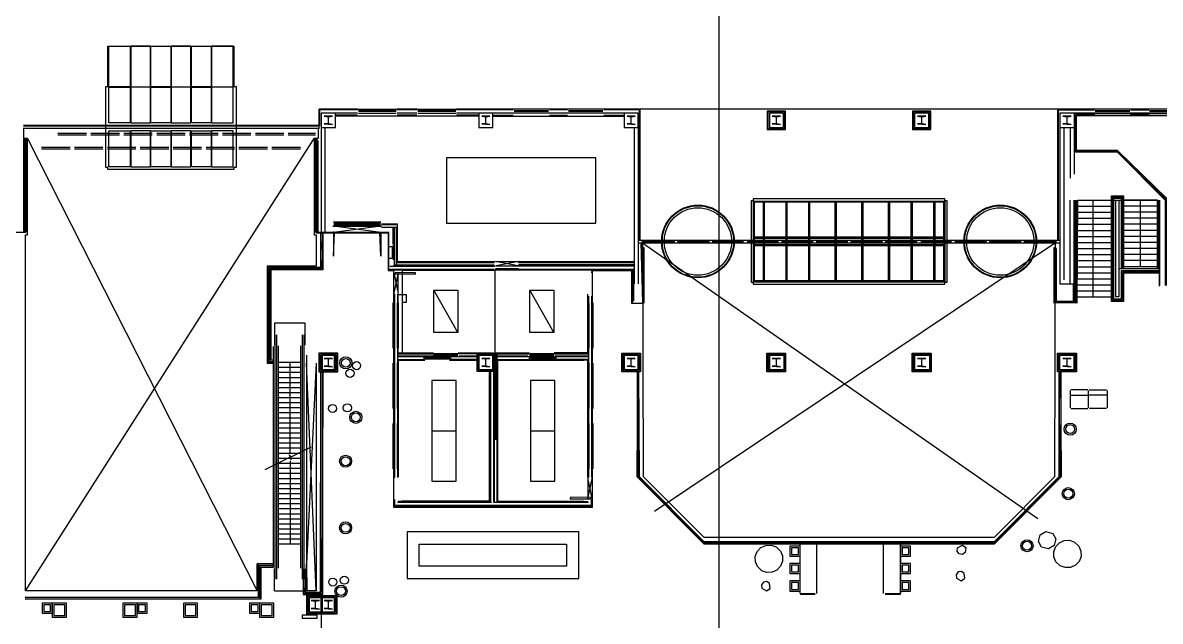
# Model space of a CAD drawing. Header units: millimetres. Extents: x -167342 to 210257, y -148500 to 0.
# Drawn here: x 82415 to 138776, y -80312 to -50665 of the extents above; entities that cross this region are included whole.
import ezdxf

# ---------------------------------------------------------------- set-up
doc = ezdxf.new("R2010")
doc.units = ezdxf.units.MM
doc.layers.add('CONTROL_SIMPLIFIED', color=7, linetype='Continuous')

msp = doc.modelspace()

# ---------------------------------------------------------------- linework, layer by layer
at = {"layer": 'CONTROL_SIMPLIFIED'}
for p, q in [((99000, -54950), (97107, -54950)), ((97107, -55925), (97107, -54950)), ((99000, -54980), (97137, -54980)), ((97137, -55775), (97137, -54980)), ((97207, -55150), (97207, -61050)), ((99000, -55150), (97207, -55150)), ((99045, -55050), (100921, -55050)), ((101949, -54950), (100966, -54950)), ((101949, -54980), (100966, -54980)), ((101949, -55150), (100966, -55150)), ((101994, -55050), (103869, -55050)), ((167456, -54950), (103914, -54950)), ((106714, -54980), (103914, -54980)), ((112907, -55150), (103914, -55150)), ((106759, -55050), (108464, -55050)), ((109406, -54980), (108509, -54980)), ((109451, -55050), (111155, -55050)), ((112977, -54980), (111200, -54980)), ((112907, -55150), (112907, -63600)), ((112977, -61440), (112977, -54980)), ((113007, -61440), (113007, -54950)), ((133707, -61440), (133707, -54950)), ((133737, -54980), (135514, -54980)), ((133737, -61440), (133737, -54980)), ((167256, -55150), (133807, -55150)), ((133807, -55150), (133807, -63600)), ((133807, -55150), (133807, -55850)), ((134507, -55150), (133807, -55150)), ((134507, -55150), (134507, -58172)), ((134507, -55150), (167256, -55150)), ((135559, -55050), (137264, -55050)), ((137309, -54980), (138206, -54980)), ((138251, -55050), (139955, -55050)), ((82457, -55774), (97072, -55774)), ((99000, -55250), (97907, -55250)), ((99000, -55300), (97907, -55300)), ((101949, -55250), (100966, -55250)), ((101949, -55300), (100966, -55300)), ((105007, -55250), (103914, -55250)), ((105007, -55300), (103914, -55300)), ((105707, -55250), (106714, -55250)), ((105707, -55300), (112207, -55300)), ((108509, -55250), (109406, -55250)), ((111200, -55250), (112207, -55250)), ((134617, -56990), (134617, -55260)), ((134617, -55260), (140897, -55260)), ((97072, -55900), (82457, -55900)), ((84159, -56135), (85573, -56135)), ((84159, -56215), (85573, -56215)), ((85791, -56135), (87203, -56135)), ((85791, -56215), (87203, -56215)), ((87421, -56135), (88833, -56135)), ((87421, -56215), (88833, -56215)), ((89051, -56135), (90463, -56135)), ((89051, -56215), (90463, -56215)), ((90681, -56135), (92093, -56135)), ((90681, -56215), (92093, -56215)), ((92311, -56135), (93723, -56135)), ((92311, -56215), (93723, -56215)), ((93941, -56135), (95353, -56135)), ((93941, -56215), (95353, -56215)), ((95571, -56135), (96926, -56135)), ((95571, -56215), (96926, -56215)), ((112707, -55850), (112707, -63600)), ((133807, -55850), (134507, -55850)), ((133807, -55850), (134507, -55850)), ((134004, -55886), (134004, -63400)), ((134307, -55850), (134307, -58372)), ((82476, -61017, 0), (82476, -56439)), ((82526, -61017, 0), (82526, -56439)), ((82557, -78805), (96857, -56405)), ((82557, -56405), (82557, -61050)), ((82597, -61020, 0), (82597, -56405)), ((82657, -56405), (94028, -78805)), ((83344, -56835), (84757, -56835)), ((83344, -56915), (84757, -56915)), ((84976, -56835), (86389, -56835)), ((84976, -56915), (86389, -56915)), ((86606, -56835), (88019, -56835)), ((86606, -56915), (88019, -56915)), ((88236, -56835), (89649, -56835)), ((88236, -56915), (89649, -56915)), ((89866, -56835), (91279, -56835)), ((89866, -56915), (91279, -56915)), ((91496, -56835), (92909, -56835)), ((91496, -56915), (92909, -56915)), ((93126, -56835), (94539, -56835)), ((93126, -56915), (94539, -56915)), ((94758, -56835), (96171, -56835)), ((94758, -56915), (96171, -56915)), ((96917, -56435), (96917, -61050)), ((96957, -56455), (96957, -61050)), ((96978, -56440), (96978, -61016)), ((97028, -56490), (97028, -61016)), ((136668, -57015), (134527, -57015)), ((136657, -56990), (134617, -56990)), ((118616, -59499), (128098, -59499)), ((134307, -63600), (134307, -59450)), ((134307, -63600), (134307, -59450)), ((134507, -63600), (134507, -59450)), ((134507, -63600), (134507, -59450)), ((134527, -59450), (134527, -64517)), ((134557, -59450), (134557, -64517)), ((134577, -59450), (134577, -64548)), ((134670, -59450), (136364, -59450)), ((135432, -59450), (135432, -64250)), ((138644, -59450), (136950, -59450)), ((137782, -59450), (137782, -62750)), ((138737, -63715), (138737, -59450)), ((138757, -63681), (138757, -59450)), ((134670, -59750), (136364, -59750)), ((134670, -60050), (136364, -60050)), ((138644, -59750), (136950, -59750)), ((138644, -60050), (136950, -60050)), ((100182, -60735), (97782, -60735)), ((97812, -60535), (100152, -60535)), ((97812, -60735), (100152, -60735)), ((97827, -60595), (100137, -60595)), ((97827, -60655), (100137, -60655)), ((100182, -60629, 0), (100975, -60629, 0)), ((100182, -60667, 0), (100919, -60667, 0)), ((100182, -60792, 0), (100919, -60792, 0)), ((100756, -60830, 0), (100756, -61628, 0)), ((100774, -60830, 0), (100774, -61628, 0)), ((100812, -60792, 0), (100812, -62701, 0)), ((100937, -62663, 0), (100937, -60782, 0)), ((100975, -62500, 0), (100975, -60629, 0)), ((134670, -60350), (136364, -60350)), ((134670, -60650), (136364, -60650)), ((138644, -60350), (136950, -60350)), ((138644, -60650), (136950, -60650)), ((82555, -61050, 0), (79798, -61050)), ((100536, -61050), (96959, -61050)), ((100536, -61050), (100536, -62921)), ((100557, -62900, 0), (100557, -61029, 0)), ((134670, -60950), (136364, -60950)), ((134670, -61250), (136364, -61250)), ((138644, -60950), (136950, -60950)), ((138644, -61250), (136950, -61250)), ((100774, -61666, 0), (100774, -62416, 0)), ((112907, -61440), (133807, -61440)), ((112907, -61560), (133807, -61560)), ((114718, -61488), (113087, -61488)), ((114718, -61496), (113087, -61496)), ((114718, -61504), (113087, -61504)), ((114718, -61512), (113087, -61512)), ((113127, -61560), (132718, -75231)), ((113157, -64543), (113157, -61775)), ((113197, -64548), (113197, -61805)), ((133587, -61560), (113710, -74880)), ((116435, -61488), (114853, -61488)), ((116435, -61496), (114853, -61496)), ((116435, -61504), (114853, -61504)), ((116435, -61512), (114853, -61512)), ((118131, -61488), (116570, -61488)), ((118131, -61496), (116570, -61496)), ((118131, -61504), (116570, -61504)), ((118131, -61512), (116570, -61512)), ((119868, -61488), (118306, -61488)), ((119868, -61496), (118306, -61496)), ((119868, -61504), (118306, -61504)), ((119868, -61512), (118306, -61512)), ((121584, -61488), (120003, -61488)), ((121584, -61496), (120003, -61496)), ((121584, -61504), (120003, -61504)), ((121584, -61512), (120003, -61512)), ((123301, -61488), (121720, -61488)), ((123301, -61496), (121720, -61496)), ((123301, -61504), (121720, -61504)), ((123301, -61512), (121720, -61512)), ((125018, -61488), (123436, -61488)), ((125018, -61496), (123436, -61496)), ((125018, -61504), (123436, -61504)), ((125018, -61512), (123436, -61512)), ((126734, -61488), (125153, -61488)), ((126734, -61496), (125153, -61496)), ((126734, -61504), (125153, -61504)), ((126734, -61512), (125153, -61512)), ((128431, -61488), (126909, -61488)), ((128431, -61496), (126909, -61496)), ((128431, -61504), (126909, -61504)), ((128431, -61512), (126909, -61512)), ((130167, -61488), (128606, -61488)), ((130167, -61496), (128606, -61496)), ((130167, -61504), (128606, -61504)), ((130167, -61512), (128606, -61512)), ((131884, -61488), (130303, -61488)), ((131884, -61496), (130303, -61496)), ((131884, -61504), (130303, -61504)), ((131884, -61512), (130303, -61512)), ((133628, -61488), (132019, -61488)), ((133628, -61496), (132019, -61496)), ((133628, -61504), (132019, -61504)), ((133628, -61512), (132019, -61512)), ((133517, -64548), (133517, -61805)), ((133578, -61796), (133578, -64517)), ((133628, -64517), (133628, -61846)), ((134670, -61550), (136364, -61550)), ((134670, -61850), (136364, -61850)), ((138644, -61550), (136950, -61550)), ((138644, -61850), (136950, -61850)), ((100937, -62538, 0), (105772, -62538, 0)), ((100975, -62500, 0), (105808, -62500, 0)), ((106972, -62500), (112707, -62500)), ((106972, -62538), (112707, -62538)), ((107008, -62500, 0), (112707, -62500, 0)), ((107008, -62538, 0), (112707, -62538, 0)), ((134670, -62150), (136364, -62150)), ((134670, -62450), (136364, -62450)), ((138644, -62150), (136950, -62150)), ((138644, -62450), (136950, -62450)), ((100557, -62900, 0), (105843, -62900, 0)), ((100595, -62723, 0), (105772, -62723, 0)), ((100595, -62873, 0), (105772, -62873, 0)), ((100774, -62701, 0), (105843, -62701, 0)), ((100812, -62663, 0), (105772, -62663, 0)), ((101014, -62908, 0), (105843, -62908, 0)), ((101214, -62923, 0), (105753, -62923, 0)), ((105798, -62888, 0), (105798, -71333, -119128)), ((106973, -62859, 0), (105843, -62859, 0)), ((106973, -62864, 0), (105843, -62864, 0)), ((110210, -62923, 0), (105843, -62923, 0)), ((105868, -62701), (112707, -62701)), ((112707, -62663), (106972, -62663)), ((112707, -62723), (106972, -62723)), ((106972, -62873), (112707, -62873)), ((110410, -62908, 0), (106973, -62908, 0)), ((112707, -62663, 0), (107008, -62663, 0)), ((112707, -62701, 0), (107008, -62701, 0)), ((112707, -62723, 0), (107008, -62723, 0)), ((107008, -62873, 0), (112707, -62873, 0)), ((107008, -62900, 0), (112707, -62900, 0)), ((112595, -62921), (112595, -64548)), ((112626, -64517), (112626, -62900)), ((112691, -64452), (112691, -62900)), ((134670, -62750), (136364, -62750)), ((134670, -63050), (136364, -63050)), ((138737, -62852), (136732, -62852)), ((138737, -62852), (136732, -62852)), ((138737, -63035), (136915, -63035)), ((138644, -62750), (136950, -62750)), ((138737, -63070), (136950, -63070)), ((133807, -63600), (134507, -63600)), ((134457, -63600), (134457, -64467)), ((134507, -63600), (134507, -64517)), ((134670, -63350), (136364, -63350)), ((134670, -63650), (136364, -63650)), ((100796, -64058), (100796, -73235)), ((100830, -64108, 0), (100830, -73185)), ((100980, -64108, 0), (100980, -73185)), ((101014, -67024), (101014, -64110, 0)), ((103979, -66016), (102779, -63916)), ((108732, -66016, 0), (107532, -63916, 0)), ((110410, -67023, 0), (110410, -64110, 0)), ((110444, -64209, 0), (110444, -73185)), ((110594, -64209, 0), (110594, -73185)), ((110628, -64058, 0), (110628, -73235)), ((134670, -63950), (136364, -63950)), ((134670, -64250), (136364, -64250)), ((100756, -64538, 0), (100756, -66778, 0)), ((100964, -64538, 0), (100964, -66778, 0)), ((100979, -64538, 0), (100979, -66778, 0)), ((101014, -64538, 0), (101014, -66778, 0)), ((110410, -64538, 0), (110410, -66778, 0)), ((110445, -64538, 0), (110445, -66778, 0)), ((110460, -64538, 0), (110460, -66778, 0)), ((110668, -64538, 0), (110668, -66778, 0)), ((133578, -64517), (134557, -64517)), ((134457, -64467), (133628, -64467)), ((96402, -65550), (94882, -65550)), ((94882, -65550), (94882, -66630)), ((96402, -66630), (96402, -65550)), ((94922, -78220), (94922, -66130)), ((95002, -78220), (95002, -66130)), ((96282, -78220), (96282, -66130)), ((96362, -78220), (96362, -66130)), ((94817, -66700), (94817, -77655)), ((95087, -77675), (95087, -66675)), ((96197, -77675), (96197, -66675)), ((100980, -67058), (102759, -67058, 0)), ((101014, -67024), (102769, -67024, 0)), ((103989, -67024, 0), (105744, -67024, 0)), ((104926, -67058), (103990, -67058, 0)), ((104926, -67936), (104926, -67058)), ((104926, -67058), (105707, -67058)), ((105744, -67024, 0), (105744, -71333, 0)), ((105817, -67058, 0), (107496, -67058, 0)), ((105853, -67024, 0), (105853, -71333, 0)), ((105853, -67024, 0), (107522, -67024, 0)), ((105853, -67058, 0), (105853, -71234, 0)), ((105903, -67058, 0), (105903, -74418, 0)), ((108732, -67058, 0), (110444, -67058, 0)), ((110410, -67023, 0), (108742, -67023, 0)), ((95087, -67480), (96197, -67480)), ((95664, -71947), (95664, -67482)), ((96467, -67130), (96467, -77655)), ((96957, -67530), (96467, -77470)), ((96957, -78805), (96467, -67530)), ((97257, -67150), (97257, -67850)), ((97857, -67850), (97857, -67150)), ((100756, -67527, 0), (100756, -69767, 0)), ((100964, -67527, 0), (100964, -69767, 0)), ((100979, -67527, 0), (100979, -69767, 0)), ((100980, -67193, 0), (102301, -67193, 0)), ((101014, -67343, 0), (102343, -67343, 0)), ((101014, -67377), (101014, -73183)), ((101014, -67377), (102343, -67377, 0)), ((101014, -67527, 0), (101014, -69767, 0)), ((103554, -67243, 0), (102351, -67243, 0)), ((103553, -67293, 0), (102353, -67293, 0)), ((103553, -67330, 0), (102353, -67330, 0)), ((103980, -67158, 0), (102728, -67158, 0)), ((103980, -67108, 0), (102778, -67108, 0)), ((103979, -67071, 0), (102779, -67071, 0)), ((104892, -67343), (103563, -67343, 0)), ((104892, -67377), (103563, -67377, 0)), ((104877, -67392), (103563, -67392, 0)), ((103627, -67193, 0), (104926, -67193, 0)), ((104926, -67183), (104031, -67183, 0)), ((104991, -67871), (104991, -67123)), ((105853, -67343, 0), (105853, -71234, 0)), ((105903, -67193, 0), (107485, -67193, 0)), ((105903, -67343, 0), (107530, -67343, 0)), ((105937, -74385, 0), (105937, -67377, 0)), ((107564, -67377, 0), (105937, -67377, 0)), ((105952, -74370), (105952, -67392, 0)), ((110210, -67392), (105952, -67392, 0)), ((108733, -67158, 0), (107530, -67158, 0)), ((108733, -67108, 0), (107531, -67108, 0)), ((108732, -67071, 0), (107532, -67071, 0)), ((108775, -67243, 0), (107572, -67243, 0)), ((108774, -67293, 0), (107574, -67293)), ((108774, -67330, 0), (107574, -67330, 0)), ((110444, -67343, 0), (108781, -67343)), ((110444, -67183, 0), (108783, -67183, 0)), ((110410, -67377, 0), (108784, -67377)), ((108833, -67193, 0), (110444, -67193, 0)), ((110410, -73183), (110410, -67377)), ((110410, -67527, 0), (110410, -69767, 0)), ((110445, -67527, 0), (110445, -69767, 0)), ((110460, -67527, 0), (110460, -69767, 0)), ((110668, -67527, 0), (110668, -69767, 0)), ((120107, -67150), (119407, -67150)), ((120107, -67150), (119407, -67150)), ((127307, -67150), (126607, -67150)), ((127307, -67150), (126607, -67150)), ((133807, -67850), (133807, -67150)), ((134507, -67150), (133807, -67150)), ((133807, -67850), (133807, -67150)), ((134507, -67150), (133807, -67150)), ((134507, -67850), (134507, -67150)), ((134507, -67850), (134507, -67150)), ((95087, -67730), (96197, -67730)), ((95087, -67980), (96197, -67980)), ((105707, -67936), (104926, -67936)), ((105707, -67871), (104991, -67871)), ((105545, -74370), (105545, -67985, 0)), ((105560, -74385, 0), (105560, -67970, 0)), ((105594, -67936, 0), (105594, -74418, 0)), ((105744, -67936, 0), (105744, -74418, 0)), ((133807, -67850), (134507, -67850)), ((133807, -67850), (134507, -67850)), ((95087, -68230), (96197, -68230)), ((95087, -68480), (96197, -68480)), ((95087, -68730), (96197, -68730)), ((95087, -68980), (96197, -68980)), ((95087, -69230), (96197, -69230)), ((134307, -68887), (134307, -69744)), ((135196, -68855), (134339, -68855)), ((135196, -68855), (134339, -68855)), ((134339, -69109), (135196, -69109)), ((135228, -69744), (135228, -68887)), ((135228, -69744), (135228, -68887)), ((135260, -68855), (136117, -68855)), ((135260, -68855), (136117, -68855)), ((136117, -69109), (135260, -69109)), ((136149, -68887), (136149, -69744)), ((95087, -69480), (96197, -69480)), ((95087, -69730), (96197, -69730)), ((134339, -69776), (135196, -69776)), ((136117, -69776), (135260, -69776)), ((95087, -69980), (96197, -69980)), ((95087, -70230), (96197, -70230)), ((95087, -70480), (96197, -70480)), ((95087, -70730), (96197, -70730)), ((95087, -70980), (96197, -70980)), ((100756, -70515, 0), (100756, -72755, 0)), ((100964, -70515, 0), (100964, -72755, 0)), ((100979, -70515, 0), (100979, -72755, 0)), ((101014, -70515, 0), (101014, -72755, 0)), ((102687, -70881), (103887, -70881)), ((107574, -70881), (108774, -70881)), ((110410, -70515, 0), (110410, -72755, 0)), ((110445, -70515, 0), (110445, -72755, 0)), ((110460, -70515, 0), (110460, -72755, 0)), ((110668, -70515, 0), (110668, -72755, 0)), ((95087, -71230), (96197, -71230)), ((95087, -71480), (96197, -71480)), ((105778, -71343, 0), (105778, -74418, 0)), ((95087, -71730), (96197, -71730)), ((95087, -71980), (96197, -71980)), ((95087, -72230), (96197, -72230)), ((95087, -72484), (96197, -72484)), ((95664, -72362), (95664, -76504)), ((95087, -72734), (96197, -72734)), ((95087, -72984), (96197, -72984)), ((95087, -73234), (96197, -73234)), ((95087, -73484), (96197, -73484)), ((95087, -73734), (96197, -73734)), ((95087, -73984), (96197, -73984)), ((95087, -74234), (96197, -74234)), ((105560, -74385), (101014, -74385)), ((105545, -74370), (101214, -74370)), ((105937, -74385), (110410, -74385)), ((105952, -74370), (110210, -74370)), ((95087, -74484), (96197, -74484)), ((95087, -74734), (96197, -74734)), ((100796, -74602), (110628, -74602)), ((110628, -74642), (100826, -74642)), ((100980, -74418), (105646, -74418)), ((105742, -74418), (110444, -74418)), ((95087, -74984), (96197, -74984)), ((95087, -75234), (96197, -75234)), ((95087, -75484), (96197, -75484)), ((95087, -75734), (96197, -75734)), ((95087, -75984), (96197, -75984)), ((109962, -75890), (101462, -75890)), ((101462, -75890), (101462, -78190)), ((109962, -78190), (109962, -75890)), ((95087, -76234), (96197, -76234)), ((95087, -76484), (96197, -76484)), ((102062, -77590), (102062, -76490)), ((102062, -76490), (109362, -76490)), ((109362, -76490), (109362, -77590)), ((120926, -76468), (120926, -78935)), ((120928, -78935), (120928, -76468)), ((121681, -76438), (120936, -76438)), ((120936, -76440), (121681, -76440)), ((121768, -78934), (121768, -76468)), ((125066, -78934), (125066, -76468)), ((125898, -76438), (125153, -76438)), ((125153, -76440), (125898, -76440)), ((125906, -76468), (125906, -78935)), ((125908, -78935), (125908, -76468)), ((129300, -76401), (126398, -76401)), ((94882, -78800), (94882, -77720)), ((96402, -77720), (96402, -78800)), ((109362, -77590), (102062, -77590)), ((101462, -78190), (109962, -78190)), ((94882, -78800), (96314, -78800)), ((96607, -79150), (96607, -79850)), ((96607, -79150), (96607, -79850)), ((97207, -79850), (97207, -79150)), ((97207, -79850), (97207, -79150)), ((97257, -79150), (97257, -79850)), ((97257, -79150), (97257, -79850)), ((97857, -79850), (97857, -79150)), ((97857, -79850), (97857, -79150)), ((121680, -78962), (120936, -78962)), ((120936, -78964), (121680, -78964)), ((125898, -78962), (125154, -78962)), ((125154, -78964), (125898, -78964))]:
    msp.add_line(p, q, dxfattribs=at)
for points in [[(18926, -118638), (116918, -118638), (116918, -49344), (18926, -49344)], [(86676, -51831), (87745, -51831), (87745, -53838), (86676, -53838)], [(87762, -53838), (88747, -53838), (88747, -51831), (87762, -51831)], [(88764, -51831), (89749, -51831), (89749, -53838), (88764, -53838)], [(89766, -53838), (90751, -53838), (90751, -51831), (89766, -51831)], [(90768, -51831), (91753, -51831), (91753, -53838), (90768, -53838)], [(91770, -53838), (92840, -53838), (92840, -51831), (91770, -51831)], [(86676, -53855), (87745, -53855), (87745, -55631), (86676, -55631)], [(87762, -55631), (88747, -55631), (88747, -53855), (87762, -53855)], [(88764, -53855), (89749, -53855), (89749, -55631), (88764, -55631)], [(89766, -55631), (90751, -55631), (90751, -53855), (89766, -53855)], [(90768, -53855), (91753, -53855), (91753, -55631), (90768, -55631)], [(91770, -55631), (92840, -55631), (92840, -53855), (91770, -53855)], [(97907, -55150), (97207, -55150), (97207, -55850), (97907, -55850)], [(105007, -55150), (105007, -55850), (105707, -55850), (105707, -55150)], [(112207, -55150), (112207, -55850), (112907, -55850), (112907, -55150)], [(119307, -55050), (119307, -55950), (120207, -55950), (120207, -55050)], [(119337, -55080), (119337, -55920), (120177, -55920), (120177, -55080)], [(119407, -55150), (119407, -55850), (120107, -55850), (120107, -55150)], [(119407, -55150), (119407, -55850), (120107, -55850), (120107, -55150)], [(126507, -55050), (126507, -55950), (127407, -55950), (127407, -55050)], [(126537, -55080), (126537, -55920), (127377, -55920), (127377, -55080)], [(126607, -55150), (126607, -55850), (127307, -55850), (127307, -55150)], [(126607, -55150), (126607, -55850), (127307, -55850), (127307, -55150)], [(97355, -55679), (97760, -55707), (97566, -55679), (97566, -55321), (97760, -55293), (97355, -55293), (97548, -55321), (97548, -55679)], [(97355, -55679), (97760, -55707), (97566, -55679), (97566, -55321), (97760, -55293), (97355, -55293), (97548, -55321), (97548, -55679)], [(105155, -55679), (105560, -55707), (105366, -55679), (105366, -55321), (105560, -55293), (105155, -55293), (105348, -55321), (105348, -55679)], [(105155, -55679), (105560, -55707), (105366, -55679), (105366, -55321), (105560, -55293), (105155, -55293), (105348, -55321), (105348, -55679)], [(112355, -55679), (112760, -55707), (112566, -55679), (112566, -55321), (112760, -55293), (112355, -55293), (112548, -55321), (112548, -55679)], [(112355, -55679), (112760, -55707), (112566, -55679), (112566, -55321), (112760, -55293), (112355, -55293), (112548, -55321), (112548, -55679)], [(119555, -55679), (119960, -55707), (119766, -55679), (119766, -55321), (119960, -55293), (119555, -55293), (119748, -55321), (119748, -55679)], [(119555, -55679), (119960, -55707), (119766, -55679), (119766, -55321), (119960, -55293), (119555, -55293), (119748, -55321), (119748, -55679)], [(126755, -55679), (127160, -55707), (126966, -55679), (126966, -55321), (127160, -55293), (126755, -55293), (126948, -55321), (126948, -55679)], [(126755, -55679), (127160, -55707), (126966, -55679), (126966, -55321), (127160, -55293), (126755, -55293), (126948, -55321), (126948, -55679)], [(133955, -55679), (134360, -55707), (134166, -55679), (134166, -55321), (134360, -55293), (133955, -55293), (134148, -55321), (134148, -55679)], [(133955, -55679), (134360, -55707), (134166, -55679), (134166, -55321), (134360, -55293), (133955, -55293), (134148, -55321), (134148, -55679)], [(86676, -56019), (87745, -56019), (87745, -57795), (86676, -57795)], [(87762, -57795), (88747, -57795), (88747, -56019), (87762, -56019)], [(88764, -56019), (89749, -56019), (89749, -57795), (88764, -57795)], [(89766, -57795), (90751, -57795), (90751, -56019), (89766, -56019)], [(90768, -56019), (91753, -56019), (91753, -57795), (90768, -57795)], [(91770, -57795), (92840, -57795), (92840, -56019), (91770, -56019)], [(103417, -60590), (110807, -60590), (110807, -57360), (103417, -57360)], [(136582, -59450), (136732, -59450), (136732, -64250), (136582, -64250)], [(94807, -67462), (94617, -67440), (94617, -62810), (97187, -62810), (97187, -61060), (97165, -62788), (94595, -62788), (94595, -67462)], [(97280, -61060), (97280, -62903), (94710, -62903), (94710, -67347), (94807, -67382), (94675, -67382), (94675, -62868), (97245, -62868)], [(100536, -61741), (100716, -61741), (100716, -62341), (100536, -62341)], [(103979, -63916), (103979, -66016), (102779, -66016), (102779, -63916)], [(108732, -63916), (108732, -66016), (107532, -66016), (107532, -63916)], [(98022, -67035), (97092, -67035), (97092, -67965), (98022, -67965)], [(97991, -67066), (97123, -67066), (97123, -67934), (97991, -67934)], [(112092, -67035), (113022, -67035), (113022, -67965), (112092, -67965)], [(112123, -67066), (112991, -67066), (112991, -67934), (112123, -67934)], [(119283, -67035), (120213, -67035), (120213, -67965), (119283, -67965)], [(119314, -67066), (120182, -67066), (120182, -67934), (119314, -67934)], [(126492, -67035), (127422, -67035), (127422, -67965), (126492, -67965)], [(126523, -67066), (127391, -67066), (127391, -67934), (126523, -67934)], [(133692, -67035), (134622, -67035), (134622, -67965), (133692, -67965)], [(133723, -67066), (134591, -67066), (134591, -67934), (133723, -67934)], [(97926, -67131), (97188, -67131), (97188, -67869), (97926, -67869)], [(97857, -67150), (97257, -67150), (97257, -67850), (97857, -67850)], [(97355, -67679), (97760, -67707), (97566, -67679), (97566, -67321), (97760, -67293), (97355, -67293), (97548, -67321), (97548, -67679)], [(97355, -67679), (97760, -67707), (97566, -67679), (97566, -67321), (97760, -67293), (97355, -67293), (97548, -67321), (97548, -67679)], [(105707, -67150), (105007, -67150), (105007, -67850), (105707, -67850)], [(105155, -67679), (105560, -67707), (105366, -67679), (105366, -67321), (105560, -67293), (105155, -67293), (105348, -67321), (105348, -67679)], [(105155, -67679), (105560, -67707), (105366, -67679), (105366, -67321), (105560, -67293), (105155, -67293), (105348, -67321), (105348, -67679)], [(112188, -67131), (112926, -67131), (112926, -67869), (112188, -67869)], [(112355, -67679), (112760, -67707), (112566, -67679), (112566, -67321), (112760, -67293), (112355, -67293), (112548, -67321), (112548, -67679)], [(112355, -67679), (112760, -67707), (112566, -67679), (112566, -67321), (112760, -67293), (112355, -67293), (112548, -67321), (112548, -67679)], [(119364, -67116), (120132, -67116), (120132, -67884), (119364, -67884)], [(119555, -67679), (119960, -67707), (119766, -67679), (119766, -67321), (119960, -67293), (119555, -67293), (119748, -67321), (119748, -67679)], [(119555, -67679), (119960, -67707), (119766, -67679), (119766, -67321), (119960, -67293), (119555, -67293), (119748, -67321), (119748, -67679)], [(126573, -67116), (127341, -67116), (127341, -67884), (126573, -67884)], [(126755, -67679), (127160, -67707), (126966, -67679), (126966, -67321), (127160, -67293), (126755, -67293), (126948, -67321), (126948, -67679)], [(126755, -67679), (127160, -67707), (126966, -67679), (126966, -67321), (127160, -67293), (126755, -67293), (126948, -67321), (126948, -67679)], [(133788, -67131), (134526, -67131), (134526, -67869), (133788, -67869)], [(133955, -67679), (134360, -67707), (134166, -67679), (134166, -67321), (134360, -67293), (133955, -67293), (134148, -67321), (134148, -67679)], [(133955, -67679), (134360, -67707), (134166, -67679), (134166, -67321), (134360, -67293), (133955, -67293), (134148, -67321), (134148, -67679)], [(96314, -77720), (96314, -78988), (97280, -78988), (97280, -67975), (97245, -78953), (96349, -78953)], [(112869, -67971), (112834, -73150), (116157, -76473), (130557, -76473), (133880, -73150), (133845, -67975), (133845, -73150), (130557, -76438), (116157, -76438), (112869, -73150)], [(112927, -67971), (112949, -73150), (116157, -76358), (130557, -76358), (133765, -73150), (133765, -67975), (133787, -73150), (130557, -76380), (116157, -76380), (112927, -73150)], [(103887, -68381), (102687, -68381), (102687, -73381), (103887, -73381)], [(108774, -68381), (107574, -68381), (107574, -73381), (108774, -73381)], [(120428, -77088), (120928, -77088), (120928, -76588), (120428, -76588)], [(125906, -77088), (126406, -77088), (126406, -76588), (125906, -76588)], [(129116, -76903), (128981, -77004), (128815, -76981), (128714, -76846), (128737, -76679), (128973, -76542), (129149, -76667)], [(120508, -77008), (120848, -77008), (120848, -76668), (120508, -76668)], [(125986, -77008), (126326, -77008), (126326, -76668), (125986, -76668)], [(94807, -77560), (94118, -77560), (94118, -79130), (82527, -79130), (94096, -79108), (94096, -77538)], [(94807, -77653), (94211, -77653), (94211, -79223), (82527, -79223), (94176, -79188), (94176, -77618)], [(120428, -77951), (120928, -77951), (120928, -77451), (120428, -77451)], [(120508, -77871), (120848, -77871), (120848, -77531), (120508, -77531)], [(125906, -77951), (126406, -77951), (126406, -77451), (125906, -77451)], [(125986, -77871), (126326, -77871), (126326, -77531), (125986, -77531)], [(120428, -78815), (120928, -78815), (120928, -78315), (120428, -78315)], [(125906, -78815), (126406, -78815), (126406, -78315), (125906, -78315)], [(129060, -77949), (128925, -77848), (128758, -77872), (128657, -78006), (128681, -78173), (128917, -78311), (129093, -78185)], [(119413, -78447), (119279, -78346), (119112, -78369), (119011, -78504), (119035, -78671), (119270, -78809), (119446, -78683)], [(120508, -78735), (120848, -78735), (120848, -78395), (120508, -78395)], [(125986, -78735), (126326, -78735), (126326, -78395), (125986, -78395)], [(83375, -79912), (83875, -79912), (83875, -79412), (83375, -79412)], [(83375, -79912), (83875, -79912), (83875, -79412), (83375, -79412)], [(83875, -80112), (84575, -80112), (84575, -79412), (83875, -79412)], [(87377, -80112), (88077, -80112), (88077, -79412), (87377, -79412)], [(88077, -79912), (88577, -79912), (88577, -79412), (88077, -79412)], [(90377, -80112), (91077, -80112), (91077, -79412), (90377, -79412)], [(93654, -79912), (94154, -79912), (94154, -79412), (93654, -79412)], [(94148, -80112), (94848, -80112), (94848, -79412), (94148, -79412)], [(96492, -79035), (97972, -79035), (97972, -79965), (96492, -79965)], [(96523, -79066), (97941, -79066), (97941, -79934), (96523, -79934)], [(96588, -79131), (97876, -79131), (97876, -79869), (96588, -79869)], [(96705, -79679), (97110, -79707), (96916, -79679), (96916, -79321), (97110, -79293), (96705, -79293), (96898, -79321), (96898, -79679)], [(96705, -79679), (97110, -79707), (96916, -79679), (96916, -79321), (97110, -79293), (96705, -79293), (96898, -79321), (96898, -79679)], [(97355, -79679), (97760, -79707), (97566, -79679), (97566, -79321), (97760, -79293), (97355, -79293), (97548, -79321), (97548, -79679)], [(97355, -79679), (97760, -79707), (97566, -79679), (97566, -79321), (97760, -79293), (97355, -79293), (97548, -79321), (97548, -79679)], [(83455, -79832), (83795, -79832), (83795, -79492), (83455, -79492)], [(83455, -79832), (83795, -79832), (83795, -79492), (83455, -79492)], [(83955, -80032), (84495, -80032), (84495, -79492), (83955, -79492)], [(87457, -80032), (87997, -80032), (87997, -79492), (87457, -79492)], [(88157, -79832), (88497, -79832), (88497, -79492), (88157, -79492)], [(90457, -80032), (90997, -80032), (90997, -79492), (90457, -79492)], [(93734, -79832), (94074, -79832), (94074, -79492), (93734, -79492)], [(94228, -80032), (94768, -80032), (94768, -79492), (94228, -79492)], [(96257, -80165), (97007, -80165), (97007, -80015), (96257, -80015)]]:
    msp.add_lwpolyline(points, close=True, dxfattribs=at)
for points in [[(86527, -53816), (86636, -53816), (86636, -51831), (92879, -51831), (92879, -53816), (92987, -53816), (92987, -57834), (92879, -57834), (92879, -57935), (86636, -57935), (86636, -57834), (86527, -57834), (86527, -53816)], [(97207, -55850), (97907, -55850), (97907, -55150)], [(99000, -54950), (100966, -54950)], [(99045, -55010), (100921, -55010)], [(99045, -55150), (100921, -55150)], [(101949, -54950), (103914, -54950)], [(101994, -55010), (103869, -55010)], [(101994, -55150), (103869, -55150)], [(105007, -55150), (105007, -55850), (105707, -55850), (105707, -55150)], [(106759, -55010), (108464, -55010)], [(109451, -55010), (111155, -55010)], [(112207, -55150), (112207, -55850), (112907, -55850)], [(136657, -57080), (134527, -57080), (134527, -55170), (135534, -55170)], [(135559, -55010), (137264, -55010)], [(137289, -55170), (138226, -55170)], [(138251, -55010), (139955, -55010)], [(97072, -55750), (82457, -55735), (82517, -55750)], [(100966, -55300), (99000, -55300)], [(103914, -55300), (101949, -55300)], [(134592, -57015), (134592, -55235), (135534, -55235)], [(140897, -55260), (134617, -55260), (134617, -56990), (136657, -56990), (139117, -59391)], [(137289, -55235), (138226, -55235)], [(94028, -78805), (82557, -78805), (82557, -61165), (82657, -61165), (82657, -56405), (82467, -56405), (82467, -55875)], [(97047, -55875), (97047, -56405), (96857, -56405), (96857, -61165), (96957, -61165), (96957, -62720)], [(97407, -61050), (97407, -55850)], [(136657, -56990), (139117, -59456), (139117, -63534)], [(136657, -57015), (139092, -59456), (139092, -63684)], [(136657, -57080), (139027, -59455), (139027, -63684)], [(118606, -59492), (118500, -59492), (118500, -63508), (118606, -63508)], [(128105, -59492), (128105, -59390), (118606, -59390), (118606, -59492)], [(118616, -63501), (118616, -59499)], [(118661, -59499), (118661, -63501)], [(118661, -59544), (128098, -59544)], [(119112, -63501), (119112, -59499)], [(119157, -59499), (119157, -63501)], [(120235, -63501), (120235, -59499)], [(120280, -59499), (120280, -63501)], [(121357, -63501), (121357, -59499)], [(121402, -59499), (121402, -63501)], [(122675, -63501), (122675, -59499)], [(122720, -59499), (122720, -63501)], [(123994, -63501), (123994, -59499)], [(124039, -59499), (124039, -63501)], [(125312, -63501), (125312, -59499)], [(125357, -59499), (125357, -63501)], [(126435, -63501), (126435, -59499)], [(126480, -59499), (126480, -63501)], [(127557, -63501), (127557, -59499)], [(127602, -59499), (127602, -63501)], [(128053, -63501), (128053, -59499)], [(128098, -59499), (128098, -63501)], [(128105, -63508), (128213, -63508), (128213, -59492), (128105, -59492)], [(138644, -62852), (138644, -59450), (134670, -59474), (134635, -64550), (134635, -59475), (138679, -59450), (138679, -62852)], [(134720, -59450), (136314, -59450)], [(136950, -63070), (136950, -64468), (136364, -64468), (136364, -59232), (136950, -59232), (136950, -62852)], [(136915, -63035), (136915, -64433), (136399, -64433), (136399, -59267), (136915, -59267), (136915, -62852)], [(138737, -62977), (136857, -62977), (136857, -64375), (136457, -64375), (136457, -59325), (136857, -59325), (136857, -62852)], [(138737, -62955), (136835, -62955), (136835, -64353), (136479, -64353), (136479, -59347), (136835, -59347), (136835, -62852)], [(138594, -59450), (137000, -59450)], [(134720, -59750), (136314, -59750)], [(134720, -60050), (136314, -60050)], [(138594, -59750), (137000, -59750)], [(138594, -60050), (137000, -60050)], [(100152, -60735), (97812, -60535), (100152, -60535), (97812, -60735)], [(100152, -60735), (97812, -61050), (100152, -61050), (97812, -60735)], [(134720, -60350), (136314, -60350)], [(134720, -60650), (136314, -60650)], [(138594, -60350), (137000, -60350)], [(138594, -60650), (137000, -60650)], [(96957, -61065), (100521, -61065), (100521, -62936), (100781, -62936), (100781, -74657), (110643, -74657), (110643, -62936), (112580, -62936), (112580, -64563), (113157, -64563)], [(97812, -60998), (97812, -62220), (97862, -61050)], [(100152, -61050), (100152, -62220), (100102, -61050)], [(128098, -61292), (118616, -61292)], [(118616, -61337), (128098, -61337)], [(134720, -60950), (136314, -60950)], [(134720, -61250), (136314, -61250)], [(138594, -60950), (137000, -60950)], [(138594, -61250), (137000, -61250)], [(113136, -64517), (113054, -61560)], [(113136, -64517), (113104, -61560)], [(113127, -61560), (113157, -73150), (116157, -76150), (130557, -76150), (133557, -73150), (133587, -61560)], [(128098, -61662), (118616, -61662)], [(118616, -61707), (128098, -61707)], [(134577, -64548), (133557, -64543), (133557, -61775)], [(134720, -61550), (136314, -61550)], [(134720, -61850), (136314, -61850)], [(138594, -61550), (137000, -61550)], [(138594, -61850), (137000, -61850)], [(105864, -62701), (106952, -62701), (105841, -62485), (106975, -62485), (105864, -62701)], [(134720, -62150), (136314, -62150)], [(134720, -62450), (136314, -62450)], [(138594, -62150), (137000, -62150)], [(138594, -62450), (137000, -62450)], [(96957, -62720), (94527, -62720), (94527, -67530), (94817, -67530)], [(96957, -62720), (94527, -62720), (94527, -67530), (94817, -67530)], [(100796, -64058), (100796, -63058), (101014, -64078), (101014, -63038), (100796, -64058)], [(101878, -63051), (100864, -63051), (100864, -63104), (101868, -63119), (101878, -63051)], [(101214, -62908), (101214, -67024)], [(106937, -62900), (112707, -62900)], [(110619, -63058), (110628, -62921), (112595, -62921)], [(110619, -63058), (110628, -62921), (112595, -62921)], [(134720, -62750), (136314, -62750)], [(134720, -63050), (136314, -63050)], [(138594, -62750), (137000, -62750)], [(118606, -63508), (118606, -63610), (128105, -63610), (128105, -63508)], [(128098, -63456), (118616, -63456)], [(118616, -63501), (128098, -63501)], [(134720, -63350), (136314, -63350)], [(134720, -63650), (136314, -63650)], [(101014, -64322), (101014, -64122), (101414, -64122), (101414, -64522), (101214, -64522)], [(134720, -63950), (136314, -63950)], [(134720, -64250), (136314, -64250)], [(96957, -67530), (96957, -78805), (96497, -78805)], [(102710, -67183), (100980, -67183)], [(102301, -67218), (103604, -67218)], [(102301, -67343), (102301, -67243), (103604, -67243), (103604, -67343)], [(105007, -67150), (105007, -67850), (105707, -67850)], [(105707, -67850), (105707, -67150), (105007, -67150)], [(107448, -67183), (105903, -67183)], [(107504, -67218), (108807, -67218)], [(107522, -67343), (107522, -67243), (108825, -67243), (108825, -67343)], [(112907, -67850), (112907, -67150), (112207, -67150)], [(112207, -67150), (112207, -67850), (112907, -67850)], [(112907, -67850), (112907, -67150), (112207, -67150)], [(112207, -67150), (112207, -67850), (112907, -67850)], [(119407, -67150), (119407, -67850), (120107, -67850)], [(119407, -67150), (119407, -67850), (120107, -67850)], [(126607, -67150), (126607, -67850), (127307, -67850)], [(126607, -67150), (126607, -67850), (127307, -67850)], [(96429, -78873), (97165, -78873), (97187, -67975), (97187, -78895), (96407, -78895), (96407, -77720), (96429, -78873)], [(94418, -72790), (95620, -72207), (95725, -72302), (95610, -72066), (95715, -72161), (96713, -71676)], [(110628, -73235), (110628, -74235), (110410, -73215), (110410, -74255), (110628, -73235)], [(100830, -74285), (100830, -74568), (110594, -74568), (110594, -74285)], [(109546, -74242), (110560, -74242), (110560, -74189), (109556, -74174), (109546, -74242)], [(133514, -76568), (133247, -76726), (132900, -76635), (132745, -76367), (132834, -76027)], [(132834, -76027), (133101, -75869), (133448, -75960), (133603, -76228), (133514, -76568)], [(118817, -77604), (118715, -77362), (118711, -77099), (118807, -76853), (118988, -76662), (119228, -76554), (119491, -76543), (119739, -76633), (119954, -76838)], [(133607, -77363), (133504, -77120), (133500, -76857), (133596, -76612), (133778, -76421), (134017, -76312), (134281, -76302), (134528, -76392), (134744, -76596)], [(134744, -76596), (134846, -76839), (134850, -77102), (134754, -77347), (134573, -77538), (134333, -77647), (134069, -77657), (133822, -77567), (133607, -77363)], [(119954, -76838), (120057, -77080), (120060, -77343), (119964, -77589), (119783, -77780), (119543, -77888), (119280, -77899), (119032, -77809), (118817, -77604)], [(94817, -77470), (94028, -77470), (94028, -78805)], [(94028, -78805), (94028, -77470), (94817, -77470)], [(96497, -78805), (96467, -77470)], [(96467, -77470), (96497, -78805)], [(97207, -79850), (97207, -91150)]]:
    msp.add_lwpolyline(points, dxfattribs=at)
for centre, radius in [((115866, -61500), 1800), ((115866, -61500), 1770), ((130848, -61500), 1800), ((130848, -61500), 1770), ((115866, -61500), 1670), ((130848, -61500), 1670), ((98422, -67511), 300), ((98422, -67511), 220), ((98956, -67652), 200), ((98630, -68030), 200), ((97765, -69772), 200), ((98498, -69741), 200), ((98915, -70211), 300), ((98915, -70211), 220), ((134314, -70794), 300), ((134314, -70794), 220), ((98411, -72387), 300), ((98411, -72387), 220), ((134220, -73993), 300), ((134220, -73993), 220), ((98411, -75687), 300), ((98411, -75687), 220), ((132176, -76572), 300), ((132176, -76572), 220), ((97777, -78372), 200), ((98348, -78280), 200), ((98185, -78821), 300), ((98185, -78821), 220)]:
    msp.add_circle(centre, radius, dxfattribs=at)

doc.saveas('drawing.dxf')
